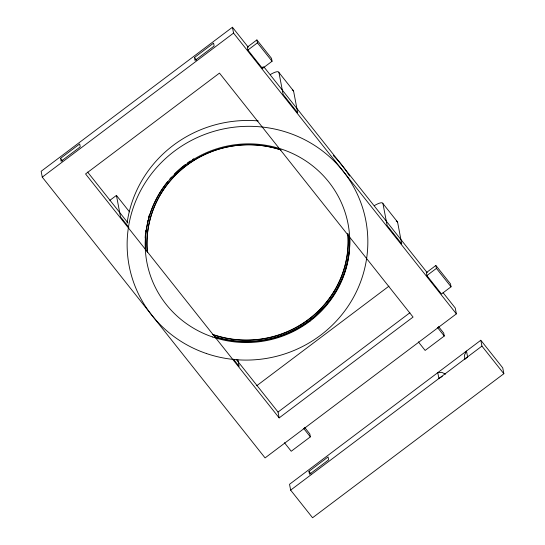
<?xml version="1.0" encoding="UTF-8"?>
<svg xmlns="http://www.w3.org/2000/svg" width="545" height="545" viewBox="0 0 545 545"><rect width="100%" height="100%" fill="white"/><g stroke="black" fill="none" stroke-linecap="round" stroke-linejoin="round"><path stroke-width="0.82" d="M465.389 358.862L467.59 356.9L466.472 351.048L464.483 355.108L464.865 359.428M248.316 47.258L232.436 27.25L41.148 171.287L42.265 177.132L265.081 457.909L456.369 313.872L455.252 308.027L443.078 292.685M60.556 158.343L79.686 143.941L80.244 146.864L61.115 161.272L60.556 158.343L62.641 160.979M194.456 57.518L213.585 43.116L214.144 46.039L195.015 60.441L194.456 57.518L196.547 60.148M42.265 177.132L233.553 33.095L232.436 27.25M256.893 39.921L247.328 47.122L247.886 50.045L262.492 68.459L272.057 61.258L271.499 58.335L256.893 39.921L257.451 42.844L272.057 61.258M247.886 50.045L257.451 42.844M109.858 200.349L116.432 195.403L129.478 211.841M256.709 385.744L388.96 286.159M435.877 265.463L426.313 272.663L426.864 275.586L441.477 294L451.042 286.799L450.483 283.877L435.877 265.463L436.429 268.385L451.042 286.799M426.864 275.586L436.429 268.385M279.163 417.892L85.565 173.944L219.472 73.112L413.062 317.067L279.163 417.892L278.045 412.047L409.908 312.755M304.587 427.348L309.805 433.922L310.364 436.852L291.234 451.253L284.449 442.704M438.487 326.523L443.705 333.097L444.264 336.02L425.134 350.428L418.356 341.878M480.819 340.25L289.531 484.287L290.649 490.132L312.564 517.75L503.853 373.713L502.735 367.868L480.819 340.25L481.937 346.095L503.853 373.713M308.94 471.343L328.07 456.942L328.628 459.864L309.499 474.266L308.94 471.343L311.025 473.973M290.649 490.132L481.937 346.095M442.281 376.397L438.895 378.503L437.778 372.657L441.716 372.324L445.544 374.143M310.01 321.182L309.608 320.692M278.945 72.533L293.551 90.94L297.734 112.87L283.127 94.455L278.945 72.533A18.074 3.978 -38.4 0 0 270.443 74.474M382.951 203.598L397.564 222.006L401.747 243.935L387.134 225.521L382.951 203.598A18.074 3.978 -38.4 0 0 374.449 205.547M263.664 66.599L427.205 272.677M233.553 33.095L456.369 313.872M437.478 327.477L444.264 336.02M303.579 428.302L310.364 436.852M87.622 172.091L127.823 222.748M236.258 359.393L278.045 412.047M128.879 227.408L120.527 216.89L116.432 195.403M233.41 359.135L239.153 366.363L237.886 359.755M262.213 66.994L262.492 68.459M292.236 90.089A18.074 3.978 -38.4 0 1 293.551 90.94M396.249 221.154A18.074 3.978 -38.4 0 1 397.564 222.006M349.74 239.078A102.303 99.136 -10.8 0 1 214.458 336.783M145.59 249.992A102.303 99.136 -10.8 0 1 167.792 181.41M169.904 178.903A102.303 99.136 -10.8 0 1 171.546 177.064M174.38 174.093A102.303 99.136 -10.8 0 1 185.545 164.358M187.534 162.887A102.303 99.136 -10.8 0 1 190.253 161.007M192.331 159.651A102.303 99.136 -10.8 0 1 193.734 158.779M347.819 233.751A100.675 97.562 -10.8 0 1 212.482 334.317M147.409 252.553A100.675 97.562 -10.8 0 1 281.145 149.957M347.921 233.696A100.764 97.644 -10.8 0 1 213.006 334.719M147.293 252.144A100.764 97.644 -10.8 0 1 280.593 149.814M127.087 223.184A120.479 116.746 -10.8 0 1 258.228 120.915M333.302 155.55A120.479 116.746 -10.8 0 1 349.549 176.021M349.481 236.339A102.412 99.238 -10.8 0 1 214.764 336.762M145.147 238.042A102.412 99.238 -10.8 0 1 145.372 234.888M145.699 231.734A102.412 99.238 -10.8 0 1 145.903 230.167M147.307 222.36A102.412 99.238 -10.8 0 1 147.661 220.814M148.444 217.755A102.412 99.238 -10.8 0 1 149.098 215.473M206.385 353.514A120.479 116.746 -10.8 0 0 366.002 221.508A120.479 116.746 -10.8 0 0 170.074 154.582A120.479 116.746 -10.8 0 0 206.385 353.514M212.55 336.967A102.412 99.238 -10.8 0 0 348.228 224.765A102.412 99.238 -10.8 0 0 181.689 167.874A102.412 99.238 -10.8 0 0 212.55 336.967"/></g></svg>
